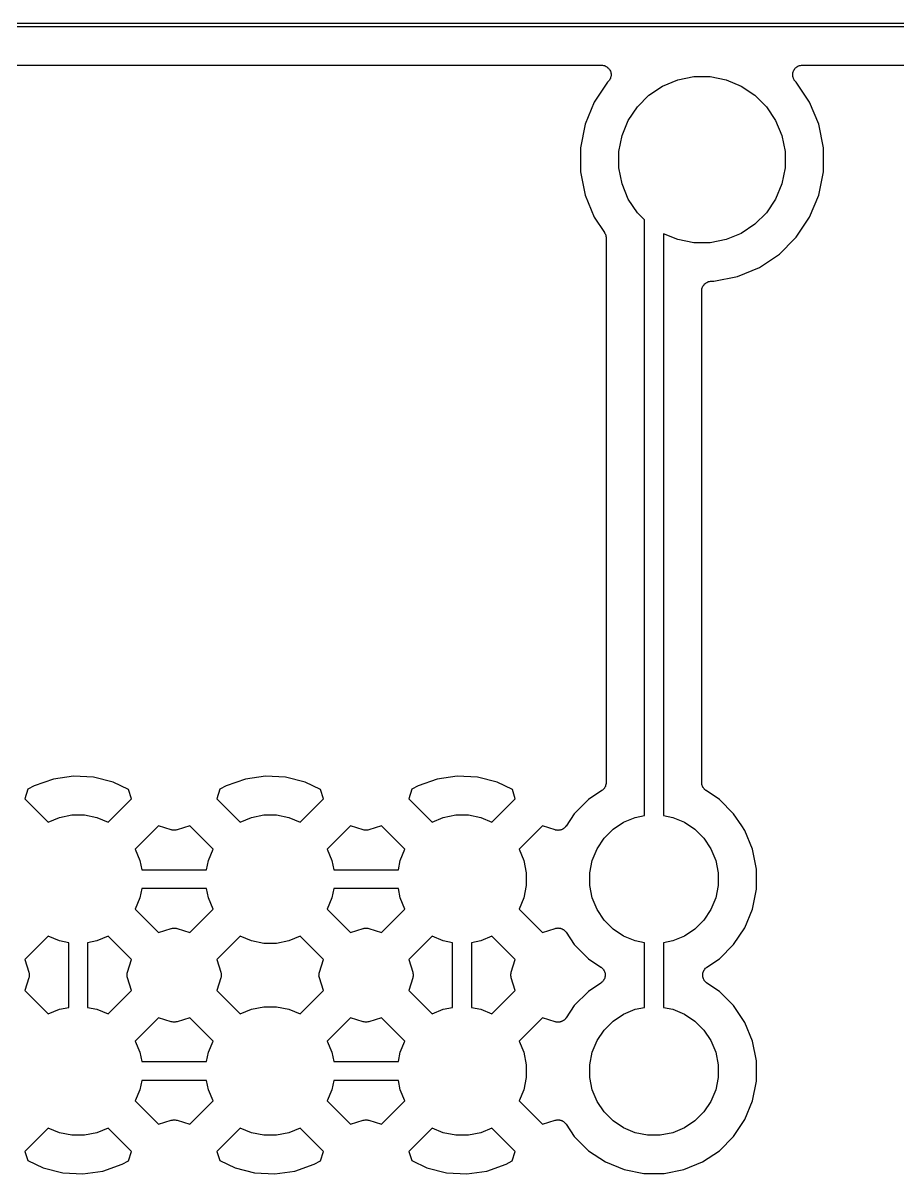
# Model space of a CAD drawing. Extents: x 20 to 116, y -135 to -20.
# Drawn here: x 85.32 to 96.9, y -35.21 to -19.98 of the extents above; entities that cross this region are included whole.
import ezdxf

# ---------------------------------------------------------------- set-up
doc = ezdxf.new("R2010")
doc.units = 0
doc.layers.add('BLACK', color=7, linetype='CONTINUOUS')

msp = doc.modelspace()

# ---------------------------------------------------------------- linework, layer by layer
at = {"layer": 'BLACK', "linetype": 'CONTINUOUS'}
for p, q in [((20.0012, -19.975), (115.999, -19.975)), ((115.975, -20.025), (20.025, -20.025)), ((83.3456, -20.533), (92.9813, -20.533)), ((92.9813, -20.533), (92.9826, -20.533)), ((92.9826, -20.533), (92.9827, -20.533)), ((92.9827, -20.533), (92.9827, -20.533)), ((92.9827, -20.533), (92.9831, -20.533)), ((92.9831, -20.533), (92.9952, -20.5344)), ((92.9952, -20.5344), (93.0073, -20.5357)), ((93.0073, -20.5357), (93.0075, -20.5358)), ((93.0075, -20.5358), (93.0077, -20.5358)), ((93.0077, -20.5358), (93.0193, -20.5394)), ((93.0193, -20.5394), (93.031, -20.5431)), ((93.031, -20.5431), (93.0312, -20.5432)), ((93.0312, -20.5432), (93.0314, -20.5433)), ((93.0314, -20.5433), (93.042, -20.5491)), ((93.042, -20.5491), (93.0527, -20.555)), ((93.0527, -20.555), (93.0529, -20.5551)), ((93.0529, -20.5551), (93.0531, -20.5552)), ((93.0531, -20.5552), (93.0623, -20.563)), ((93.0623, -20.563), (93.0718, -20.5708)), ((93.0718, -20.5708), (93.0719, -20.571)), ((93.0719, -20.571), (93.0721, -20.5711)), ((93.0721, -20.5711), (93.0797, -20.5806)), ((95.5414, -20.5792), (95.5492, -20.5699)), ((95.5492, -20.5699), (95.5493, -20.5697)), ((95.5493, -20.5697), (95.5495, -20.5696)), ((95.5495, -20.5696), (95.5591, -20.5618)), ((95.5591, -20.5618), (95.5684, -20.5542)), ((95.5684, -20.5542), (95.5686, -20.5541)), ((95.5686, -20.5541), (95.5687, -20.554)), ((95.5687, -20.554), (95.5796, -20.5483)), ((95.5796, -20.5483), (95.5903, -20.5426)), ((95.5903, -20.5426), (95.5905, -20.5425)), ((95.5905, -20.5425), (95.5907, -20.5424)), ((95.5907, -20.5424), (95.6023, -20.539)), ((95.6023, -20.539), (95.614, -20.5354)), ((95.614, -20.5354), (95.6142, -20.5354)), ((95.6142, -20.5354), (95.6144, -20.5353)), ((95.6144, -20.5353), (95.6265, -20.5342)), ((95.6265, -20.5342), (95.6387, -20.533)), ((95.6387, -20.533), (115.339, -20.533)), ((93.0797, -20.5806), (93.0874, -20.5901)), ((93.0926, -20.7199), (93.0869, -20.7306)), ((93.0874, -20.5901), (93.0875, -20.5903)), ((93.0875, -20.5903), (93.0876, -20.5905)), ((93.0876, -20.5905), (93.0932, -20.6011)), ((93.0984, -20.7092), (93.0926, -20.7199)), ((93.0932, -20.6011), (93.0989, -20.612)), ((93.0985, -20.709), (93.0984, -20.7092)), ((93.0986, -20.7088), (93.0985, -20.709)), ((93.1022, -20.6971), (93.0986, -20.7088)), ((93.0989, -20.612), (93.099, -20.6122)), ((93.099, -20.6122), (93.0991, -20.6124)), ((93.0991, -20.6124), (93.1025, -20.6239)), ((93.1057, -20.6855), (93.1022, -20.6971)), ((93.1025, -20.6239), (93.106, -20.6358)), ((93.1058, -20.6853), (93.1057, -20.6855)), ((93.1071, -20.673), (93.1058, -20.6851)), ((93.1058, -20.6851), (93.1058, -20.6853)), ((93.106, -20.6358), (93.106, -20.636)), ((93.106, -20.636), (93.1061, -20.6362)), ((93.1061, -20.6362), (93.1072, -20.6482)), ((93.1083, -20.6609), (93.1071, -20.673)), ((93.1072, -20.6482), (93.1083, -20.6604)), ((93.1083, -20.6604), (93.1083, -20.6607)), ((93.1083, -20.6607), (93.1083, -20.6609)), ((93.9891, -20.7273), (94.2017, -20.685)), ((94.2017, -20.685), (94.4183, -20.685)), ((94.4183, -20.685), (94.6309, -20.7273)), ((95.5117, -20.6587), (95.513, -20.6466)), ((95.5117, -20.6589), (95.5117, -20.6587)), ((95.5117, -20.6591), (95.5117, -20.6589)), ((95.5128, -20.6712), (95.5117, -20.6591)), ((95.5138, -20.6834), (95.5128, -20.6712)), ((95.513, -20.6466), (95.5143, -20.6345)), ((95.5139, -20.6836), (95.5138, -20.6834)), ((95.5139, -20.6838), (95.5139, -20.6836)), ((95.5173, -20.6953), (95.5139, -20.6838)), ((95.5143, -20.634), (95.518, -20.6224)), ((95.5143, -20.6342), (95.5143, -20.634)), ((95.5143, -20.6345), (95.5143, -20.6342)), ((95.5207, -20.7072), (95.5173, -20.6953)), ((95.518, -20.6224), (95.5216, -20.6108)), ((95.5208, -20.7074), (95.5207, -20.7072)), ((95.5209, -20.7076), (95.5208, -20.7074)), ((95.5265, -20.7182), (95.5209, -20.7076)), ((95.5216, -20.6108), (95.5217, -20.6106)), ((95.5217, -20.6106), (95.5218, -20.6104)), ((95.5218, -20.6104), (95.5276, -20.5996)), ((95.5322, -20.7292), (95.5265, -20.7182)), ((95.5276, -20.5996), (95.5334, -20.589)), ((95.5334, -20.589), (95.5335, -20.5888)), ((95.5335, -20.5888), (95.5336, -20.5886)), ((95.5336, -20.5886), (95.5414, -20.5792)), ((93.061, -20.76), (92.885, -21.0233)), ((93.0711, -20.7498), (93.061, -20.76)), ((93.0788, -20.7404), (93.0711, -20.7498)), ((93.0866, -20.731), (93.0788, -20.7404)), ((93.0867, -20.7308), (93.0866, -20.731)), ((93.0869, -20.7306), (93.0867, -20.7308)), ((93.6088, -20.9306), (93.789, -20.8102)), ((93.789, -20.8102), (93.9891, -20.7273)), ((94.6309, -20.7273), (94.831, -20.8102)), ((94.831, -20.8102), (95.0112, -20.9306)), ((95.5323, -20.7293), (95.5322, -20.7292)), ((95.5324, -20.7295), (95.5323, -20.7293)), ((95.54, -20.739), (95.5324, -20.7295)), ((95.5476, -20.7485), (95.54, -20.739)), ((95.5479, -20.7488), (95.5476, -20.7485)), ((95.5479, -20.7489), (95.5479, -20.7488)), ((95.5489, -20.7498), (95.5479, -20.7489)), ((95.5479, -20.7489), (95.5479, -20.7489)), ((95.559, -20.76), (95.5489, -20.7498)), ((95.735, -21.0233), (95.559, -20.76)), ((92.885, -21.0233), (92.7638, -21.316)), ((93.4556, -21.0838), (93.6088, -20.9306)), ((95.0112, -20.9306), (95.1644, -21.0838)), ((95.8562, -21.316), (95.735, -21.0233)), ((93.3352, -21.264), (93.4556, -21.0838)), ((95.1644, -21.0838), (95.2848, -21.264)), ((92.7638, -21.316), (92.702, -21.6266)), ((93.2523, -21.4641), (93.3352, -21.264)), ((95.2848, -21.264), (95.3677, -21.4641)), ((95.918, -21.6266), (95.8562, -21.316)), ((93.21, -21.6767), (93.2523, -21.4641)), ((95.3677, -21.4641), (95.41, -21.6767)), ((92.702, -21.6266), (92.702, -21.9434)), ((95.918, -21.9434), (95.918, -21.6266)), ((93.21, -21.8933), (93.21, -21.6767)), ((95.41, -21.6767), (95.41, -21.8933)), ((93.2523, -22.1059), (93.21, -21.8933)), ((95.41, -21.8933), (95.3677, -22.1059)), ((92.702, -21.9434), (92.7638, -22.254)), ((95.8562, -22.254), (95.918, -21.9434)), ((93.3352, -22.306), (93.2523, -22.1059)), ((95.3677, -22.1059), (95.2848, -22.306)), ((92.7638, -22.254), (92.885, -22.5467)), ((93.4556, -22.4862), (93.3352, -22.306)), ((95.2848, -22.306), (95.1644, -22.4862)), ((95.735, -22.5467), (95.8562, -22.254)), ((92.885, -22.5467), (93.0206, -22.7496)), ((93.55, -22.5806), (93.4556, -22.4862)), ((95.1644, -22.4862), (95.0112, -22.6394)), ((95.559, -22.81), (95.735, -22.5467)), ((93.55, -30.4682), (93.55, -22.5806)), ((95.0112, -22.6394), (94.831, -22.7598)), ((93.0206, -22.7496), (93.0208, -22.7499)), ((93.0208, -22.7499), (93.0208, -22.7499)), ((93.0208, -22.7499), (93.0208, -22.7499)), ((93.0208, -22.7499), (93.0216, -22.7511)), ((93.0216, -22.7511), (93.0269, -22.7615)), ((93.0269, -22.7615), (93.0324, -22.7718)), ((93.0324, -22.7718), (93.0326, -22.7724)), ((93.0326, -22.7724), (93.033, -22.7731)), ((93.033, -22.7731), (93.0362, -22.7843)), ((93.0362, -22.7843), (93.0396, -22.7955)), ((93.0396, -22.7955), (93.0397, -22.7962)), ((93.0397, -22.7962), (93.0399, -22.7969)), ((93.0399, -22.7969), (93.0409, -22.8085)), ((93.0409, -22.8085), (93.042, -22.8202)), ((93.042, -22.8202), (93.042, -30.0318)), ((93.9891, -22.8427), (93.8, -22.7644)), ((93.8, -22.7644), (93.8, -30.4682)), ((94.2017, -22.885), (93.9891, -22.8427)), ((94.6309, -22.8427), (94.4183, -22.885)), ((94.831, -22.7598), (94.6309, -22.8427)), ((95.335, -23.034), (95.5403, -22.8288)), ((95.5403, -22.8288), (95.559, -22.81)), ((95.5403, -22.8288), (95.5403, -22.8288)), ((94.4183, -22.885), (94.2017, -22.885)), ((95.0717, -23.21), (95.335, -23.034)), ((94.779, -23.3312), (95.0717, -23.21)), ((94.3183, -23.47), (94.324, -23.4595)), ((94.324, -23.4595), (94.3297, -23.449)), ((94.3297, -23.449), (94.33, -23.4486)), ((94.33, -23.4486), (94.3302, -23.4482)), ((94.3302, -23.4482), (94.3379, -23.4391)), ((94.3379, -23.4391), (94.3455, -23.4299)), ((94.3455, -23.4299), (94.3459, -23.4296)), ((94.3459, -23.4296), (94.3461, -23.4293)), ((94.3461, -23.4293), (94.3555, -23.4218)), ((94.3555, -23.4218), (94.3647, -23.4142)), ((94.3647, -23.4142), (94.3651, -23.414)), ((94.3651, -23.414), (94.3655, -23.4137)), ((94.3655, -23.4137), (94.3761, -23.4082)), ((94.3761, -23.4082), (94.3866, -23.4026)), ((94.3866, -23.4026), (94.387, -23.4025)), ((94.387, -23.4025), (94.3874, -23.4022)), ((94.3874, -23.4022), (94.3989, -23.3989)), ((94.3989, -23.3989), (94.4103, -23.3954)), ((94.4103, -23.3954), (94.4108, -23.3954)), ((94.4108, -23.3954), (94.4112, -23.3952)), ((94.4112, -23.3952), (94.4231, -23.3942)), ((94.4231, -23.3942), (94.435, -23.393)), ((94.435, -23.393), (94.4684, -23.393)), ((94.4684, -23.393), (94.779, -23.3312)), ((94.308, -23.5182), (94.3093, -23.5063)), ((94.308, -23.5191), (94.308, -23.5182)), ((94.308, -23.52), (94.308, -23.5191)), ((94.308, -23.5191), (94.308, -23.5191)), ((94.308, -23.5191), (94.308, -23.5191)), ((94.308, -30.0318), (94.308, -23.52)), ((94.3093, -23.5063), (94.3106, -23.4945)), ((94.3106, -23.4945), (94.3107, -23.494)), ((94.3107, -23.494), (94.3108, -23.4936)), ((94.3108, -23.4936), (94.3144, -23.4821)), ((94.3144, -23.4821), (94.3179, -23.4708)), ((94.3179, -23.4708), (94.3181, -23.4704)), ((94.3181, -23.4704), (94.3183, -23.47)), ((85.7276, -29.9853), (85.4727, -30.0756)), ((85.9923, -29.9469), (85.7276, -29.9853)), ((86.2595, -29.9608), (85.9923, -29.9469)), ((86.5187, -30.0266), (86.2595, -29.9608)), ((88.2676, -29.9853), (88.0127, -30.0756)), ((88.5323, -29.9469), (88.2676, -29.9853)), ((88.7995, -29.9608), (88.5323, -29.9469)), ((89.0587, -30.0266), (88.7995, -29.9608)), ((90.8076, -29.9853), (90.5527, -30.0756)), ((91.0723, -29.9469), (90.8076, -29.9853)), ((91.3395, -29.9608), (91.0723, -29.9469)), ((91.5987, -30.0266), (91.3395, -29.9608)), ((85.3896, -30.12), (85.3503, -30.2461)), ((85.4727, -30.0756), (85.3896, -30.12)), ((86.7214, -30.1233), (86.5187, -30.0266)), ((86.7597, -30.2461), (86.7214, -30.1233)), ((87.9296, -30.12), (87.8903, -30.2461)), ((88.0127, -30.0756), (87.9296, -30.12)), ((89.2614, -30.1233), (89.0587, -30.0266)), ((89.2997, -30.2461), (89.2614, -30.1233)), ((90.4696, -30.12), (90.4303, -30.2461)), ((90.5527, -30.0756), (90.4696, -30.12)), ((91.8014, -30.1233), (91.5987, -30.0266)), ((91.8397, -30.2461), (91.8014, -30.1233)), ((92.9856, -30.1374), (92.8093, -30.2552)), ((92.9947, -30.13), (92.9856, -30.1374)), ((93.0039, -30.1226), (92.9947, -30.13)), ((93.0042, -30.1221), (93.0039, -30.1226)), ((93.0047, -30.1217), (93.0042, -30.1221)), ((93.0122, -30.1126), (93.0047, -30.1217)), ((93.0198, -30.1036), (93.0122, -30.1126)), ((93.0201, -30.103), (93.0198, -30.1036)), ((93.0205, -30.1026), (93.0201, -30.103)), ((93.0261, -30.0921), (93.0205, -30.1026)), ((93.0317, -30.0819), (93.0261, -30.0921)), ((93.0319, -30.0813), (93.0317, -30.0819)), ((93.0322, -30.0807), (93.0319, -30.0813)), ((93.0357, -30.0694), (93.0322, -30.0807)), ((93.0392, -30.0582), (93.0357, -30.0694)), ((93.0393, -30.0576), (93.0392, -30.0582)), ((93.0395, -30.057), (93.0393, -30.0576)), ((93.0407, -30.0453), (93.0395, -30.057)), ((93.042, -30.0336), (93.0407, -30.0453)), ((93.042, -30.0318), (93.042, -30.0323)), ((93.042, -30.0323), (93.042, -30.0324)), ((93.042, -30.0324), (93.042, -30.0324)), ((93.042, -30.0324), (93.042, -30.0336)), ((94.3092, -30.0436), (94.308, -30.0318)), ((94.3102, -30.0553), (94.3092, -30.0436)), ((94.3104, -30.0559), (94.3102, -30.0553)), ((94.3104, -30.0565), (94.3104, -30.0559)), ((94.3138, -30.0678), (94.3104, -30.0565)), ((94.3171, -30.0791), (94.3138, -30.0678)), ((94.3174, -30.0796), (94.3171, -30.0791)), ((94.3176, -30.0802), (94.3174, -30.0796)), ((94.3231, -30.0906), (94.3176, -30.0802)), ((94.3285, -30.1011), (94.3231, -30.0906)), ((94.3289, -30.1016), (94.3285, -30.1011)), ((94.3292, -30.1021), (94.3289, -30.1016)), ((94.3367, -30.1112), (94.3292, -30.1021)), ((94.344, -30.1204), (94.3367, -30.1112)), ((94.3445, -30.1208), (94.344, -30.1204)), ((94.3449, -30.1213), (94.3445, -30.1208)), ((94.3539, -30.1288), (94.3449, -30.1213)), ((94.363, -30.1364), (94.3539, -30.1288)), ((94.364, -30.1371), (94.363, -30.1364)), ((94.3644, -30.1374), (94.364, -30.1371)), ((94.364, -30.1371), (94.364, -30.1371)), ((94.364, -30.1371), (94.364, -30.1371)), ((94.5407, -30.2552), (94.3644, -30.1374)), ((85.3503, -30.2461), (85.6584, -30.5542)), ((86.4516, -30.5542), (86.7597, -30.2461)), ((87.8903, -30.2461), (88.1984, -30.5542)), ((88.9916, -30.5542), (89.2997, -30.2461)), ((90.4303, -30.2461), (90.7384, -30.5542)), ((91.5316, -30.5542), (91.8397, -30.2461)), ((92.8093, -30.2552), (92.6202, -30.4443)), ((94.7298, -30.4443), (94.5407, -30.2552)), ((85.8071, -30.4927), (85.9713, -30.46)), ((85.9713, -30.46), (86.1387, -30.46)), ((86.1387, -30.46), (86.3029, -30.4927)), ((88.3471, -30.4927), (88.5113, -30.46)), ((88.5113, -30.46), (88.6787, -30.46)), ((88.6787, -30.46), (88.8429, -30.4927)), ((90.8871, -30.4927), (91.0513, -30.46)), ((91.0513, -30.46), (91.2187, -30.46)), ((91.2187, -30.46), (91.3829, -30.4927)), ((92.6202, -30.4443), (92.5113, -30.6073)), ((93.4271, -30.4927), (93.55, -30.4682)), ((93.8, -30.4682), (93.9229, -30.4927)), ((94.8366, -30.6042), (94.7298, -30.4443)), ((85.6584, -30.5542), (85.8071, -30.4927)), ((86.3029, -30.4927), (86.4516, -30.5542)), ((87.1189, -30.6053), (86.8108, -30.9134)), ((87.2872, -30.6578), (87.1189, -30.6053)), ((87.5311, -30.6053), (87.3628, -30.6578)), ((87.8392, -30.9134), (87.5311, -30.6053)), ((88.1984, -30.5542), (88.3471, -30.4927)), ((88.8429, -30.4927), (88.9916, -30.5542)), ((89.6589, -30.6053), (89.3508, -30.9134)), ((89.8272, -30.6578), (89.6589, -30.6053)), ((90.0711, -30.6053), (89.9028, -30.6578)), ((90.3792, -30.9134), (90.0711, -30.6053)), ((90.7384, -30.5542), (90.8871, -30.4927)), ((91.3829, -30.4927), (91.5316, -30.5542)), ((92.1989, -30.6053), (91.8908, -30.9134)), ((92.3679, -30.658), (92.1989, -30.6053)), ((92.4943, -30.6277), (92.4895, -30.6316)), ((92.4983, -30.6229), (92.4943, -30.6277)), ((92.5028, -30.6186), (92.4983, -30.6229)), ((92.5063, -30.6135), (92.5028, -30.6186)), ((92.5103, -30.6088), (92.5063, -30.6135)), ((92.5113, -30.6073), (92.5103, -30.6088)), ((93.1332, -30.6498), (93.2724, -30.5567)), ((93.2724, -30.5567), (93.4271, -30.4927)), ((93.9229, -30.4927), (94.0776, -30.5567)), ((94.0776, -30.5567), (94.2168, -30.6498)), ((94.8367, -30.6042), (94.8366, -30.6042)), ((94.8784, -30.6667), (94.8367, -30.6042)), ((87.2875, -30.6578), (87.2872, -30.6578)), ((87.2877, -30.6579), (87.2875, -30.6578)), ((87.2995, -30.6603), (87.2877, -30.6579)), ((87.3115, -30.6628), (87.2995, -30.6603)), ((87.3117, -30.6628), (87.3115, -30.6628)), ((87.312, -30.6628), (87.3117, -30.6628)), ((87.3243, -30.6629), (87.312, -30.6628)), ((87.3363, -30.663), (87.3243, -30.6629)), ((87.3365, -30.663), (87.3363, -30.663)), ((87.3368, -30.663), (87.3365, -30.663)), ((87.3488, -30.6606), (87.3368, -30.663)), ((87.3606, -30.6584), (87.3488, -30.6606)), ((87.3608, -30.6583), (87.3606, -30.6584)), ((87.3611, -30.6583), (87.3608, -30.6583)), ((87.3628, -30.6578), (87.3611, -30.6583)), ((89.8275, -30.6578), (89.8272, -30.6578)), ((89.8277, -30.6579), (89.8275, -30.6578)), ((89.8395, -30.6603), (89.8277, -30.6579)), ((89.8515, -30.6628), (89.8395, -30.6603)), ((89.8517, -30.6628), (89.8515, -30.6628)), ((89.852, -30.6628), (89.8517, -30.6628)), ((89.8643, -30.6629), (89.852, -30.6628)), ((89.8763, -30.663), (89.8643, -30.6629)), ((89.8765, -30.663), (89.8763, -30.663)), ((89.8768, -30.663), (89.8765, -30.663)), ((89.8888, -30.6606), (89.8768, -30.663)), ((89.9006, -30.6584), (89.8888, -30.6606)), ((89.9008, -30.6583), (89.9006, -30.6584)), ((89.9011, -30.6583), (89.9008, -30.6583)), ((89.9028, -30.6578), (89.9011, -30.6583)), ((92.3739, -30.6592), (92.3679, -30.658)), ((92.3798, -30.6611), (92.3739, -30.6592)), ((92.386, -30.6617), (92.3798, -30.6611)), ((92.3922, -30.663), (92.386, -30.6617)), ((92.3983, -30.6631), (92.3922, -30.663)), ((92.4045, -30.6637), (92.3983, -30.6631)), ((92.4107, -30.6632), (92.4045, -30.6637)), ((92.417, -30.6632), (92.4107, -30.6632)), ((92.423, -30.6621), (92.417, -30.6632)), ((92.4292, -30.6615), (92.423, -30.6621)), ((92.4352, -30.6598), (92.4292, -30.6615)), ((92.4413, -30.6586), (92.4352, -30.6598)), ((92.447, -30.6563), (92.4413, -30.6586)), ((92.453, -30.6546), (92.447, -30.6563)), ((92.4585, -30.6517), (92.453, -30.6546)), ((92.4643, -30.6494), (92.4585, -30.6517)), ((92.4695, -30.646), (92.4643, -30.6494)), ((92.475, -30.6432), (92.4695, -30.646)), ((92.4798, -30.6393), (92.475, -30.6432)), ((92.4851, -30.6359), (92.4798, -30.6393)), ((92.4895, -30.6316), (92.4851, -30.6359)), ((92.9217, -30.9074), (93.0148, -30.7682)), ((93.0148, -30.7682), (93.1332, -30.6498)), ((94.2168, -30.6498), (94.3352, -30.7682)), ((94.3352, -30.7682), (94.4283, -30.9074)), ((94.9808, -30.9139), (94.8784, -30.6667)), ((86.8108, -30.9134), (86.8723, -31.0621)), ((87.7777, -31.0621), (87.8392, -30.9134)), ((89.3508, -30.9134), (89.4123, -31.0621)), ((90.3177, -31.0621), (90.3792, -30.9134)), ((91.8908, -30.9134), (91.9523, -31.0621)), ((92.8577, -31.0621), (92.9217, -30.9074)), ((94.4283, -30.9074), (94.4923, -31.0621)), ((95.033, -31.1762), (94.9808, -30.9139)), ((86.8723, -31.0621), (86.8968, -31.185)), ((87.7532, -31.185), (87.7777, -31.0621)), ((89.4123, -31.0621), (89.4368, -31.185)), ((90.2932, -31.185), (90.3177, -31.0621)), ((91.9523, -31.0621), (91.985, -31.2263)), ((92.825, -31.2263), (92.8577, -31.0621)), ((94.4923, -31.0621), (94.525, -31.2263)), ((86.8968, -31.185), (87.7532, -31.185)), ((89.4368, -31.185), (90.2932, -31.185)), ((91.985, -31.2263), (91.985, -31.3937)), ((92.825, -31.3937), (92.825, -31.2263)), ((94.525, -31.2263), (94.525, -31.3937)), ((95.033, -31.4437), (95.033, -31.1762)), ((86.8968, -31.435), (86.8723, -31.5579)), ((87.7532, -31.435), (86.8968, -31.435)), ((87.7777, -31.5579), (87.7532, -31.435)), ((89.4368, -31.435), (89.4123, -31.5579)), ((90.2932, -31.435), (89.4368, -31.435)), ((90.3177, -31.5579), (90.2932, -31.435)), ((91.985, -31.3937), (91.9523, -31.5579)), ((92.8577, -31.5579), (92.825, -31.3937)), ((94.525, -31.3937), (94.4923, -31.5579)), ((94.9808, -31.7061), (95.033, -31.4437)), ((86.8723, -31.5579), (86.8108, -31.7066)), ((87.8392, -31.7066), (87.7777, -31.5579)), ((89.4123, -31.5579), (89.3508, -31.7066)), ((90.3792, -31.7066), (90.3177, -31.5579)), ((91.9523, -31.5579), (91.8908, -31.7066)), ((92.9217, -31.7126), (92.8577, -31.5579)), ((94.4923, -31.5579), (94.4283, -31.7126)), ((86.8108, -31.7066), (87.1189, -32.0147)), ((87.5311, -32.0147), (87.8392, -31.7066)), ((89.3508, -31.7066), (89.6589, -32.0147)), ((90.0711, -32.0147), (90.3792, -31.7066)), ((91.8908, -31.7066), (92.1989, -32.0147)), ((93.0148, -31.8518), (92.9217, -31.7126)), ((94.4283, -31.7126), (94.3352, -31.8518)), ((94.8784, -31.9533), (94.9808, -31.7061)), ((87.1189, -32.0147), (87.2872, -31.9622)), ((87.2872, -31.9622), (87.2889, -31.9617)), ((87.2889, -31.9617), (87.2891, -31.9617)), ((87.2891, -31.9617), (87.2894, -31.9616)), ((87.2894, -31.9616), (87.3012, -31.9594)), ((87.3012, -31.9594), (87.3132, -31.957)), ((87.3132, -31.957), (87.3135, -31.957)), ((87.3135, -31.957), (87.3137, -31.957)), ((87.3137, -31.957), (87.3257, -31.9571)), ((87.3257, -31.9571), (87.338, -31.9572)), ((87.338, -31.9572), (87.3383, -31.9572)), ((87.3383, -31.9572), (87.3385, -31.9572)), ((87.3385, -31.9572), (87.3505, -31.9597)), ((87.3505, -31.9597), (87.3623, -31.9621)), ((87.3623, -31.9621), (87.3625, -31.9622)), ((87.3625, -31.9622), (87.3628, -31.9622)), ((87.3628, -31.9622), (87.5311, -32.0147)), ((89.6589, -32.0147), (89.8272, -31.9622)), ((89.8272, -31.9622), (89.8289, -31.9617)), ((89.8289, -31.9617), (89.8291, -31.9617)), ((89.8291, -31.9617), (89.8294, -31.9616)), ((89.8294, -31.9616), (89.8412, -31.9594)), ((89.8412, -31.9594), (89.8532, -31.957)), ((89.8532, -31.957), (89.8535, -31.957)), ((89.8535, -31.957), (89.8537, -31.957)), ((89.8537, -31.957), (89.8657, -31.9571)), ((89.8657, -31.9571), (89.878, -31.9572)), ((89.878, -31.9572), (89.8783, -31.9572)), ((89.8783, -31.9572), (89.8785, -31.9572)), ((89.8785, -31.9572), (89.8905, -31.9597)), ((89.8905, -31.9597), (89.9023, -31.9621)), ((89.9023, -31.9621), (89.9025, -31.9622)), ((89.9025, -31.9622), (89.9028, -31.9622)), ((89.9028, -31.9622), (90.0711, -32.0147)), ((92.1989, -32.0147), (92.3679, -31.962)), ((92.3679, -31.962), (92.3696, -31.9615)), ((92.3696, -31.9615), (92.3757, -31.9603)), ((92.3757, -31.9603), (92.3816, -31.9586)), ((92.3816, -31.9586), (92.3878, -31.958)), ((92.3878, -31.958), (92.3939, -31.9568)), ((92.3939, -31.9568), (92.4001, -31.9568)), ((92.4001, -31.9568), (92.4062, -31.9563)), ((92.4062, -31.9563), (92.4125, -31.9569)), ((92.4125, -31.9569), (92.4187, -31.9569)), ((92.4187, -31.9569), (92.4248, -31.9582)), ((92.4248, -31.9582), (92.4309, -31.9588)), ((92.4309, -31.9588), (92.4369, -31.9606)), ((92.4369, -31.9606), (92.443, -31.9619)), ((92.443, -31.9619), (92.4487, -31.9643)), ((92.4487, -31.9643), (92.4546, -31.9661)), ((92.4546, -31.9661), (92.4601, -31.969)), ((92.4601, -31.969), (92.4659, -31.9714)), ((92.4659, -31.9714), (92.471, -31.9749)), ((92.471, -31.9749), (92.4764, -31.9778)), ((92.4764, -31.9778), (92.4813, -31.9818)), ((92.4813, -31.9818), (92.4864, -31.9853)), ((92.4864, -31.9853), (92.4908, -31.9896)), ((92.4908, -31.9896), (92.4956, -31.9935)), ((92.4956, -31.9935), (92.4995, -31.9984)), ((92.4995, -31.9984), (92.5039, -32.0028)), ((93.1332, -31.9702), (93.0148, -31.8518)), ((93.2724, -32.0633), (93.1332, -31.9702)), ((94.2168, -31.9702), (94.0776, -32.0633)), ((94.3352, -31.8518), (94.2168, -31.9702)), ((94.7298, -32.1757), (94.8784, -31.9533)), ((85.6584, -32.0658), (85.3503, -32.3739)), ((85.8071, -32.1273), (85.6584, -32.0658)), ((85.93, -32.1518), (85.8071, -32.1273)), ((85.93, -33.0082), (85.93, -32.1518)), ((86.3029, -32.1273), (86.18, -32.1518)), ((86.18, -32.1518), (86.18, -33.0082)), ((86.4516, -32.0658), (86.3029, -32.1273)), ((86.7597, -32.3739), (86.4516, -32.0658)), ((88.1984, -32.0658), (87.8903, -32.3739)), ((88.3471, -32.1273), (88.1984, -32.0658)), ((88.5113, -32.16), (88.3471, -32.1273)), ((88.8429, -32.1273), (88.6787, -32.16)), ((88.9916, -32.0658), (88.8429, -32.1273)), ((89.2997, -32.3739), (88.9916, -32.0658)), ((90.7384, -32.0658), (90.4303, -32.3739)), ((90.8871, -32.1273), (90.7384, -32.0658)), ((91.01, -32.1518), (90.8871, -32.1273)), ((91.01, -33.0082), (91.01, -32.1518)), ((91.3829, -32.1273), (91.26, -32.1518)), ((91.26, -32.1518), (91.26, -33.0082)), ((91.5316, -32.0658), (91.3829, -32.1273)), ((91.8397, -32.3739), (91.5316, -32.0658)), ((92.5039, -32.0028), (92.5074, -32.0079)), ((92.5074, -32.0079), (92.5113, -32.0127)), ((92.5113, -32.0127), (92.6202, -32.1757)), ((93.4271, -32.1273), (93.2724, -32.0633)), ((93.55, -32.1518), (93.4271, -32.1273)), ((93.55, -33.0082), (93.55, -32.1518)), ((93.9229, -32.1273), (93.8, -32.1518)), ((93.8, -32.1518), (93.8, -33.0082)), ((94.0776, -32.0633), (93.9229, -32.1273)), ((88.6787, -32.16), (88.5113, -32.16)), ((92.6202, -32.1757), (92.8093, -32.3648)), ((94.5407, -32.3648), (94.7298, -32.1757)), ((85.3503, -32.3739), (85.4028, -32.5422)), ((86.7072, -32.5422), (86.7597, -32.3739)), ((87.8903, -32.3739), (87.9428, -32.5422)), ((89.2472, -32.5422), (89.2997, -32.3739)), ((90.4303, -32.3739), (90.4828, -32.5422)), ((91.7872, -32.5422), (91.8397, -32.3739)), ((92.8093, -32.3648), (92.9733, -32.4744)), ((94.3767, -32.4744), (94.5407, -32.3648)), ((85.4028, -32.5422), (85.4033, -32.5439)), ((85.4053, -32.6055), (85.4029, -32.6173)), ((85.4033, -32.5439), (85.4033, -32.5442)), ((85.4033, -32.5442), (85.4034, -32.5444)), ((85.4034, -32.5444), (85.4056, -32.5562)), ((85.4078, -32.5935), (85.4053, -32.6055)), ((85.4056, -32.5562), (85.408, -32.5682)), ((85.4079, -32.5807), (85.4078, -32.593)), ((85.4078, -32.593), (85.4078, -32.5933)), ((85.4078, -32.5933), (85.4078, -32.5935)), ((85.408, -32.5687), (85.4079, -32.5807)), ((85.408, -32.5682), (85.408, -32.5685)), ((85.408, -32.5685), (85.408, -32.5687)), ((86.702, -32.5913), (86.7021, -32.5793)), ((86.702, -32.5915), (86.702, -32.5913)), ((86.702, -32.5918), (86.702, -32.5915)), ((86.7044, -32.6038), (86.702, -32.5918)), ((86.7021, -32.5793), (86.7022, -32.567)), ((86.7022, -32.5665), (86.7047, -32.5545)), ((86.7022, -32.5667), (86.7022, -32.5665)), ((86.7022, -32.567), (86.7022, -32.5667)), ((86.7066, -32.6156), (86.7044, -32.6038)), ((86.7047, -32.5545), (86.7071, -32.5427)), ((86.7071, -32.5427), (86.7072, -32.5425)), ((86.7072, -32.5425), (86.7072, -32.5422)), ((87.9428, -32.5422), (87.9433, -32.5439)), ((87.9453, -32.6055), (87.9429, -32.6173)), ((87.9433, -32.5439), (87.9433, -32.5442)), ((87.9433, -32.5442), (87.9434, -32.5444)), ((87.9434, -32.5444), (87.9456, -32.5562)), ((87.9478, -32.5935), (87.9453, -32.6055)), ((87.9456, -32.5562), (87.948, -32.5682)), ((87.9479, -32.5807), (87.9478, -32.593)), ((87.9478, -32.593), (87.9478, -32.5933)), ((87.9478, -32.5933), (87.9478, -32.5935)), ((87.948, -32.5687), (87.9479, -32.5807)), ((87.948, -32.5682), (87.948, -32.5685)), ((87.948, -32.5685), (87.948, -32.5687)), ((89.242, -32.5913), (89.2421, -32.5793)), ((89.242, -32.5915), (89.242, -32.5913)), ((89.242, -32.5918), (89.242, -32.5915)), ((89.2444, -32.6038), (89.242, -32.5918)), ((89.2421, -32.5793), (89.2422, -32.567)), ((89.2422, -32.5665), (89.2447, -32.5545)), ((89.2422, -32.5667), (89.2422, -32.5665)), ((89.2422, -32.567), (89.2422, -32.5667)), ((89.2466, -32.6156), (89.2444, -32.6038)), ((89.2447, -32.5545), (89.2471, -32.5427)), ((89.2471, -32.5427), (89.2472, -32.5425)), ((89.2472, -32.5425), (89.2472, -32.5422)), ((90.4828, -32.5422), (90.4833, -32.5439)), ((90.4853, -32.6055), (90.4829, -32.6173)), ((90.4833, -32.5439), (90.4833, -32.5442)), ((90.4833, -32.5442), (90.4834, -32.5444)), ((90.4834, -32.5444), (90.4856, -32.5562)), ((90.4878, -32.5935), (90.4853, -32.6055)), ((90.4856, -32.5562), (90.488, -32.5682)), ((90.4879, -32.5807), (90.4878, -32.593)), ((90.4878, -32.593), (90.4878, -32.5933)), ((90.4878, -32.5933), (90.4878, -32.5935)), ((90.488, -32.5687), (90.4879, -32.5807)), ((90.488, -32.5682), (90.488, -32.5685)), ((90.488, -32.5685), (90.488, -32.5687)), ((91.782, -32.5913), (91.7821, -32.5793)), ((91.782, -32.5915), (91.782, -32.5913)), ((91.782, -32.5918), (91.782, -32.5915)), ((91.7844, -32.6038), (91.782, -32.5918)), ((91.7821, -32.5793), (91.7822, -32.567)), ((91.7822, -32.5665), (91.7847, -32.5545)), ((91.7822, -32.5667), (91.7822, -32.5665)), ((91.7822, -32.567), (91.7822, -32.5667)), ((91.7866, -32.6156), (91.7844, -32.6038)), ((91.7847, -32.5545), (91.7871, -32.5427)), ((91.7871, -32.5427), (91.7872, -32.5425)), ((91.7872, -32.5425), (91.7872, -32.5422)), ((92.9733, -32.4744), (92.9742, -32.475)), ((92.9742, -32.475), (92.9742, -32.475)), ((92.9742, -32.475), (92.9742, -32.475)), ((92.9742, -32.475), (92.9748, -32.4754)), ((92.9748, -32.4754), (92.9842, -32.4833)), ((92.9842, -32.4833), (92.9933, -32.4909)), ((92.9933, -32.4909), (92.9935, -32.4912)), ((92.9935, -32.4912), (92.9937, -32.4914)), ((92.9937, -32.4914), (93.0013, -32.5008)), ((93.0013, -32.5008), (93.0088, -32.5102)), ((93.0088, -32.5102), (93.009, -32.5105)), ((93.009, -32.5105), (93.0092, -32.5107)), ((93.0092, -32.5107), (93.0147, -32.5214)), ((93.0147, -32.5214), (93.0204, -32.5321)), ((93.0204, -32.5321), (93.0205, -32.5324)), ((93.0205, -32.5324), (93.0206, -32.5327)), ((93.0206, -32.5327), (93.024, -32.5443)), ((93.0271, -32.6059), (93.0236, -32.6171)), ((93.024, -32.5443), (93.0274, -32.5559)), ((93.0272, -32.6052), (93.0271, -32.6055)), ((93.0271, -32.6055), (93.0271, -32.6059)), ((93.0285, -32.5932), (93.0272, -32.6052)), ((93.0274, -32.5559), (93.0275, -32.5562)), ((93.0275, -32.5562), (93.0276, -32.5565)), ((93.0276, -32.5565), (93.0286, -32.5685)), ((93.0298, -32.5812), (93.0285, -32.5932)), ((93.0286, -32.5685), (93.0298, -32.5806)), ((93.0298, -32.5806), (93.0297, -32.5809)), ((93.0297, -32.5809), (93.0298, -32.5812)), ((94.3202, -32.5788), (94.3215, -32.5669)), ((94.3203, -32.5791), (94.3202, -32.5788)), ((94.3202, -32.5794), (94.3203, -32.5791)), ((94.3214, -32.5915), (94.3202, -32.5794)), ((94.3224, -32.6035), (94.3214, -32.5915)), ((94.3215, -32.5669), (94.3228, -32.5548)), ((94.3225, -32.6038), (94.3224, -32.6035)), ((94.3226, -32.6041), (94.3225, -32.6038)), ((94.326, -32.6158), (94.3226, -32.6041)), ((94.3228, -32.5548), (94.3229, -32.5545)), ((94.3229, -32.5541), (94.3265, -32.5427)), ((94.3229, -32.5545), (94.3229, -32.5541)), ((94.3265, -32.5427), (94.33, -32.5311)), ((94.33, -32.5311), (94.3302, -32.5308)), ((94.3302, -32.5308), (94.3303, -32.5305)), ((94.3303, -32.5305), (94.3361, -32.5199)), ((94.3361, -32.5199), (94.3418, -32.5093)), ((94.3418, -32.5093), (94.342, -32.509)), ((94.342, -32.509), (94.3421, -32.5087)), ((94.3421, -32.5087), (94.3499, -32.4994)), ((94.3499, -32.4994), (94.3575, -32.4901)), ((94.3575, -32.4901), (94.3578, -32.4899)), ((94.3578, -32.4899), (94.358, -32.4896)), ((94.358, -32.4896), (94.3674, -32.482)), ((94.3674, -32.482), (94.3767, -32.4744)), ((85.4028, -32.6178), (85.3503, -32.7861)), ((85.4029, -32.6173), (85.4028, -32.6175)), ((85.4028, -32.6175), (85.4028, -32.6178)), ((86.7067, -32.6159), (86.7066, -32.6156)), ((86.7067, -32.6161), (86.7067, -32.6159)), ((86.7072, -32.6178), (86.7067, -32.6161)), ((86.7597, -32.7861), (86.7072, -32.6178)), ((87.9428, -32.6178), (87.8903, -32.7861)), ((87.9429, -32.6173), (87.9428, -32.6175)), ((87.9428, -32.6175), (87.9428, -32.6178)), ((89.2467, -32.6159), (89.2466, -32.6156)), ((89.2467, -32.6161), (89.2467, -32.6159)), ((89.2472, -32.6178), (89.2467, -32.6161)), ((89.2997, -32.7861), (89.2472, -32.6178)), ((90.4828, -32.6178), (90.4303, -32.7861)), ((90.4829, -32.6173), (90.4828, -32.6175)), ((90.4828, -32.6175), (90.4828, -32.6178)), ((91.7867, -32.6159), (91.7866, -32.6156)), ((91.7867, -32.6161), (91.7867, -32.6159)), ((91.7872, -32.6178), (91.7867, -32.6161)), ((91.8397, -32.7861), (91.7872, -32.6178)), ((92.9733, -32.6856), (92.8093, -32.7952)), ((92.9827, -32.6779), (92.9733, -32.6856)), ((92.992, -32.6703), (92.9827, -32.6779)), ((92.9922, -32.6701), (92.992, -32.6703)), ((92.9925, -32.6699), (92.9922, -32.6701)), ((93.0002, -32.6605), (92.9925, -32.6699)), ((93.0079, -32.6513), (93.0002, -32.6605)), ((93.008, -32.651), (93.0079, -32.6513)), ((93.0082, -32.6507), (93.008, -32.651)), ((93.014, -32.64), (93.0082, -32.6507)), ((93.0197, -32.6295), (93.014, -32.64)), ((93.0198, -32.6292), (93.0197, -32.6295)), ((93.02, -32.6289), (93.0198, -32.6292)), ((93.0236, -32.6171), (93.02, -32.6289)), ((94.3294, -32.6273), (94.326, -32.6158)), ((94.3295, -32.6276), (94.3294, -32.6273)), ((94.3296, -32.6279), (94.3295, -32.6276)), ((94.3352, -32.6386), (94.3296, -32.6279)), ((94.3408, -32.6493), (94.3352, -32.6386)), ((94.341, -32.6495), (94.3408, -32.6493)), ((94.3412, -32.6498), (94.341, -32.6495)), ((94.3487, -32.6591), (94.3412, -32.6498)), ((94.3563, -32.6686), (94.3487, -32.6591)), ((94.3565, -32.6688), (94.3563, -32.6686)), ((94.3567, -32.6691), (94.3565, -32.6688)), ((94.3659, -32.6767), (94.3567, -32.6691)), ((94.3752, -32.6846), (94.3659, -32.6767)), ((94.3757, -32.685), (94.3752, -32.6846)), ((94.3758, -32.685), (94.3757, -32.685)), ((94.3767, -32.6856), (94.3758, -32.685)), ((94.3758, -32.685), (94.3758, -32.685)), ((94.5407, -32.7952), (94.3767, -32.6856)), ((85.3503, -32.7861), (85.6584, -33.0942)), ((86.4516, -33.0942), (86.7597, -32.7861)), ((87.8903, -32.7861), (88.1984, -33.0942)), ((88.9916, -33.0942), (89.2997, -32.7861)), ((90.4303, -32.7861), (90.7384, -33.0942)), ((91.5316, -33.0942), (91.8397, -32.7861)), ((92.8093, -32.7952), (92.6202, -32.9843)), ((94.7298, -32.9843), (94.5407, -32.7952)), ((85.6584, -33.0942), (85.8071, -33.0327)), ((85.8071, -33.0327), (85.93, -33.0082)), ((86.18, -33.0082), (86.3029, -33.0327)), ((86.3029, -33.0327), (86.4516, -33.0942)), ((88.1984, -33.0942), (88.3471, -33.0327)), ((88.3471, -33.0327), (88.5113, -33)), ((88.5113, -33), (88.6787, -33)), ((88.6787, -33), (88.8429, -33.0327)), ((88.8429, -33.0327), (88.9916, -33.0942)), ((90.7384, -33.0942), (90.8871, -33.0327)), ((90.8871, -33.0327), (91.01, -33.0082)), ((91.26, -33.0082), (91.3829, -33.0327)), ((91.3829, -33.0327), (91.5316, -33.0942)), ((92.6202, -32.9843), (92.5113, -33.1473)), ((93.2724, -33.0967), (93.4271, -33.0327)), ((93.4271, -33.0327), (93.55, -33.0082)), ((93.8, -33.0082), (93.9229, -33.0327)), ((93.9229, -33.0327), (94.0776, -33.0967)), ((94.8784, -33.2067), (94.7298, -32.9843)), ((87.1189, -33.1453), (86.8108, -33.4534)), ((87.2872, -33.1978), (87.1189, -33.1453)), ((87.2875, -33.1978), (87.2872, -33.1978)), ((87.2877, -33.1979), (87.2875, -33.1978)), ((87.2995, -33.2003), (87.2877, -33.1979)), ((87.3115, -33.2028), (87.2995, -33.2003)), ((87.3117, -33.2028), (87.3115, -33.2028)), ((87.312, -33.2028), (87.3117, -33.2028)), ((87.3243, -33.2029), (87.312, -33.2028)), ((87.3363, -33.203), (87.3243, -33.2029)), ((87.3365, -33.203), (87.3363, -33.203)), ((87.3368, -33.203), (87.3365, -33.203)), ((87.3488, -33.2006), (87.3368, -33.203)), ((87.3606, -33.1984), (87.3488, -33.2006)), ((87.3608, -33.1983), (87.3606, -33.1984)), ((87.3611, -33.1983), (87.3608, -33.1983)), ((87.3628, -33.1978), (87.3611, -33.1983)), ((87.5311, -33.1453), (87.3628, -33.1978)), ((87.8392, -33.4534), (87.5311, -33.1453)), ((89.6589, -33.1453), (89.3508, -33.4534)), ((89.8272, -33.1978), (89.6589, -33.1453)), ((89.8275, -33.1978), (89.8272, -33.1978)), ((89.8277, -33.1979), (89.8275, -33.1978)), ((89.8395, -33.2003), (89.8277, -33.1979)), ((89.8515, -33.2028), (89.8395, -33.2003)), ((89.8517, -33.2028), (89.8515, -33.2028)), ((89.852, -33.2028), (89.8517, -33.2028)), ((89.8643, -33.2029), (89.852, -33.2028)), ((89.8763, -33.203), (89.8643, -33.2029)), ((89.8765, -33.203), (89.8763, -33.203)), ((89.8768, -33.203), (89.8765, -33.203)), ((89.8888, -33.2006), (89.8768, -33.203)), ((89.9006, -33.1984), (89.8888, -33.2006)), ((89.9008, -33.1983), (89.9006, -33.1984)), ((89.9011, -33.1983), (89.9008, -33.1983)), ((89.9028, -33.1978), (89.9011, -33.1983)), ((90.0711, -33.1453), (89.9028, -33.1978)), ((90.3792, -33.4534), (90.0711, -33.1453)), ((92.1989, -33.1453), (91.8908, -33.4534)), ((92.3679, -33.198), (92.1989, -33.1453)), ((92.3739, -33.1992), (92.3679, -33.198)), ((92.3798, -33.2011), (92.3739, -33.1992)), ((92.386, -33.2017), (92.3798, -33.2011)), ((92.3922, -33.203), (92.386, -33.2017)), ((92.3983, -33.2031), (92.3922, -33.203)), ((92.4045, -33.2037), (92.3983, -33.2031)), ((92.4107, -33.2032), (92.4045, -33.2037)), ((92.417, -33.2032), (92.4107, -33.2032)), ((92.423, -33.2021), (92.417, -33.2032)), ((92.4292, -33.2015), (92.423, -33.2021)), ((92.4352, -33.1998), (92.4292, -33.2015)), ((92.4413, -33.1986), (92.4352, -33.1998)), ((92.447, -33.1963), (92.4413, -33.1986)), ((92.453, -33.1946), (92.447, -33.1963)), ((92.4585, -33.1917), (92.453, -33.1946)), ((92.4643, -33.1894), (92.4585, -33.1917)), ((92.4695, -33.186), (92.4643, -33.1894)), ((92.475, -33.1832), (92.4695, -33.186)), ((92.4798, -33.1793), (92.475, -33.1832)), ((92.4851, -33.1759), (92.4798, -33.1793)), ((92.4895, -33.1716), (92.4851, -33.1759)), ((92.4943, -33.1677), (92.4895, -33.1716)), ((92.4983, -33.1629), (92.4943, -33.1677)), ((92.5028, -33.1586), (92.4983, -33.1629)), ((92.5063, -33.1535), (92.5028, -33.1586)), ((92.5103, -33.1488), (92.5063, -33.1535)), ((92.5113, -33.1473), (92.5103, -33.1488)), ((93.0148, -33.3082), (93.1332, -33.1898)), ((93.1332, -33.1898), (93.2724, -33.0967)), ((94.0776, -33.0967), (94.2168, -33.1898)), ((94.2168, -33.1898), (94.3352, -33.3082)), ((94.9808, -33.4539), (94.8784, -33.2067)), ((92.9217, -33.4474), (93.0148, -33.3082)), ((94.3352, -33.3082), (94.4283, -33.4474)), ((86.8108, -33.4534), (86.8723, -33.6021)), ((87.7777, -33.6021), (87.8392, -33.4534)), ((89.3508, -33.4534), (89.4123, -33.6021)), ((90.3177, -33.6021), (90.3792, -33.4534)), ((91.8908, -33.4534), (91.9523, -33.6021)), ((92.8577, -33.6021), (92.9217, -33.4474)), ((94.4283, -33.4474), (94.4923, -33.6021)), ((95.033, -33.7162), (94.9808, -33.4539)), ((86.8723, -33.6021), (86.8968, -33.725)), ((87.7532, -33.725), (87.7777, -33.6021)), ((89.4123, -33.6021), (89.4368, -33.725)), ((90.2932, -33.725), (90.3177, -33.6021)), ((91.9523, -33.6021), (91.985, -33.7663)), ((92.825, -33.7663), (92.8577, -33.6021)), ((94.4923, -33.6021), (94.525, -33.7663)), ((86.8968, -33.725), (87.7532, -33.725)), ((89.4368, -33.725), (90.2932, -33.725)), ((91.985, -33.7663), (91.985, -33.9337)), ((92.825, -33.9337), (92.825, -33.7663)), ((94.525, -33.7663), (94.525, -33.9337)), ((95.033, -33.9838), (95.033, -33.7162)), ((86.8968, -33.975), (86.8723, -34.0979)), ((87.7532, -33.975), (86.8968, -33.975)), ((87.7777, -34.0979), (87.7532, -33.975)), ((89.4368, -33.975), (89.4123, -34.0979)), ((90.2932, -33.975), (89.4368, -33.975)), ((90.3177, -34.0979), (90.2932, -33.975)), ((91.985, -33.9337), (91.9523, -34.0979)), ((92.8577, -34.0979), (92.825, -33.9337)), ((94.525, -33.9337), (94.4923, -34.0979)), ((86.8723, -34.0979), (86.8108, -34.2466)), ((87.8392, -34.2466), (87.7777, -34.0979)), ((89.4123, -34.0979), (89.3508, -34.2466)), ((90.3792, -34.2466), (90.3177, -34.0979)), ((91.9523, -34.0979), (91.8908, -34.2466)), ((92.9217, -34.2526), (92.8577, -34.0979)), ((94.4923, -34.0979), (94.4283, -34.2526)), ((94.9808, -34.2461), (95.033, -33.9838)), ((86.8108, -34.2466), (87.1189, -34.5547)), ((87.5311, -34.5547), (87.8392, -34.2466)), ((89.3508, -34.2466), (89.6589, -34.5547)), ((90.0711, -34.5547), (90.3792, -34.2466)), ((91.8908, -34.2466), (92.1989, -34.5547)), ((93.0148, -34.3918), (92.9217, -34.2526)), ((94.4283, -34.2526), (94.3352, -34.3918)), ((94.8784, -34.4933), (94.9808, -34.2461)), ((93.1332, -34.5102), (93.0148, -34.3918)), ((94.3352, -34.3918), (94.2168, -34.5102)), ((87.1189, -34.5547), (87.2872, -34.5022)), ((87.2872, -34.5022), (87.2889, -34.5017)), ((87.2889, -34.5017), (87.2891, -34.5017)), ((87.2891, -34.5017), (87.2894, -34.5016)), ((87.2894, -34.5016), (87.3012, -34.4994)), ((87.3012, -34.4994), (87.3132, -34.497)), ((87.3132, -34.497), (87.3135, -34.497)), ((87.3135, -34.497), (87.3137, -34.497)), ((87.3137, -34.497), (87.3257, -34.4971)), ((87.3257, -34.4971), (87.338, -34.4972)), ((87.338, -34.4972), (87.3383, -34.4972)), ((87.3383, -34.4972), (87.3385, -34.4972)), ((87.3385, -34.4972), (87.3505, -34.4997)), ((87.3505, -34.4997), (87.3623, -34.5021)), ((87.3623, -34.5021), (87.3625, -34.5022)), ((87.3625, -34.5022), (87.3628, -34.5022)), ((87.3628, -34.5022), (87.5311, -34.5547)), ((89.6589, -34.5547), (89.8272, -34.5022)), ((89.8272, -34.5022), (89.8289, -34.5017)), ((89.8289, -34.5017), (89.8291, -34.5017)), ((89.8291, -34.5017), (89.8294, -34.5016)), ((89.8294, -34.5016), (89.8412, -34.4994)), ((89.8412, -34.4994), (89.8532, -34.497)), ((89.8532, -34.497), (89.8535, -34.497)), ((89.8535, -34.497), (89.8537, -34.497)), ((89.8537, -34.497), (89.8657, -34.4971)), ((89.8657, -34.4971), (89.878, -34.4972)), ((89.878, -34.4972), (89.8783, -34.4972)), ((89.8783, -34.4972), (89.8785, -34.4972)), ((89.8785, -34.4972), (89.8905, -34.4997)), ((89.8905, -34.4997), (89.9023, -34.5021)), ((89.9023, -34.5021), (89.9025, -34.5022)), ((89.9025, -34.5022), (89.9028, -34.5022)), ((89.9028, -34.5022), (90.0711, -34.5547)), ((92.1989, -34.5547), (92.3679, -34.502)), ((92.3679, -34.502), (92.3696, -34.5015)), ((92.3696, -34.5015), (92.3757, -34.5003)), ((92.3757, -34.5003), (92.3816, -34.4986)), ((92.3816, -34.4986), (92.3878, -34.498)), ((92.3878, -34.498), (92.3939, -34.4968)), ((92.3939, -34.4968), (92.4001, -34.4968)), ((92.4001, -34.4968), (92.4062, -34.4963)), ((92.4062, -34.4963), (92.4125, -34.4969)), ((92.4125, -34.4969), (92.4187, -34.4969)), ((92.4187, -34.4969), (92.4248, -34.4982)), ((92.4248, -34.4982), (92.4309, -34.4988)), ((92.4309, -34.4988), (92.4369, -34.5006)), ((92.4369, -34.5006), (92.443, -34.5019)), ((92.443, -34.5019), (92.4487, -34.5043)), ((92.4487, -34.5043), (92.4546, -34.5061)), ((92.4546, -34.5061), (92.4601, -34.509)), ((92.4601, -34.509), (92.4659, -34.5114)), ((92.4659, -34.5114), (92.471, -34.5149)), ((92.471, -34.5149), (92.4764, -34.5178)), ((92.4764, -34.5178), (92.4813, -34.5218)), ((92.4813, -34.5218), (92.4864, -34.5253)), ((92.4864, -34.5253), (92.4908, -34.5296)), ((92.4908, -34.5296), (92.4956, -34.5335)), ((92.4956, -34.5335), (92.4995, -34.5384)), ((92.4995, -34.5384), (92.5039, -34.5428)), ((92.5039, -34.5428), (92.5074, -34.5479)), ((92.5074, -34.5479), (92.5113, -34.5527)), ((92.5113, -34.5527), (92.6202, -34.7157)), ((93.2724, -34.6033), (93.1332, -34.5102)), ((94.2168, -34.5102), (94.0776, -34.6033)), ((94.7298, -34.7157), (94.8784, -34.4933)), ((85.6584, -34.6058), (85.3503, -34.9139)), ((85.8071, -34.6673), (85.6584, -34.6058)), ((85.9713, -34.7), (85.8071, -34.6673)), ((86.1387, -34.7), (85.9713, -34.7)), ((86.3029, -34.6673), (86.1387, -34.7)), ((86.4516, -34.6058), (86.3029, -34.6673)), ((86.7597, -34.9139), (86.4516, -34.6058)), ((88.1984, -34.6058), (87.8903, -34.9139)), ((88.3471, -34.6673), (88.1984, -34.6058)), ((88.5113, -34.7), (88.3471, -34.6673)), ((88.6787, -34.7), (88.5113, -34.7)), ((88.8429, -34.6673), (88.6787, -34.7)), ((88.9916, -34.6058), (88.8429, -34.6673)), ((89.2997, -34.9139), (88.9916, -34.6058)), ((90.7384, -34.6058), (90.4303, -34.9139)), ((90.8871, -34.6673), (90.7384, -34.6058)), ((91.0513, -34.7), (90.8871, -34.6673)), ((91.2187, -34.7), (91.0513, -34.7)), ((91.3829, -34.6673), (91.2187, -34.7)), ((91.5316, -34.6058), (91.3829, -34.6673)), ((91.8397, -34.9139), (91.5316, -34.6058)), ((92.6202, -34.7157), (92.8093, -34.9048)), ((93.4271, -34.6673), (93.2724, -34.6033)), ((93.5913, -34.7), (93.4271, -34.6673)), ((93.7587, -34.7), (93.5913, -34.7)), ((93.9229, -34.6673), (93.7587, -34.7)), ((94.0776, -34.6033), (93.9229, -34.6673)), ((94.5407, -34.9048), (94.7298, -34.7157)), ((85.3503, -34.9139), (85.3886, -35.0367)), ((85.3886, -35.0367), (85.5913, -35.1334)), ((86.6373, -35.0844), (86.7204, -35.04)), ((86.7204, -35.04), (86.7597, -34.9139)), ((87.8903, -34.9139), (87.9286, -35.0367)), ((87.9286, -35.0367), (88.1313, -35.1334)), ((89.1773, -35.0844), (89.2604, -35.04)), ((89.2604, -35.04), (89.2997, -34.9139)), ((90.4303, -34.9139), (90.4686, -35.0367)), ((90.4686, -35.0367), (90.6713, -35.1334)), ((91.7173, -35.0844), (91.8004, -35.04)), ((91.8004, -35.04), (91.8397, -34.9139)), ((92.8093, -34.9048), (93.0317, -35.0534)), ((94.3183, -35.0534), (94.5407, -34.9048)), ((85.5913, -35.1334), (85.8505, -35.1992)), ((85.8505, -35.1992), (86.1177, -35.2131)), ((86.1177, -35.2131), (86.3824, -35.1747)), ((86.3824, -35.1747), (86.6373, -35.0844)), ((88.1313, -35.1334), (88.3905, -35.1992)), ((88.3905, -35.1992), (88.6577, -35.2131)), ((88.6577, -35.2131), (88.9224, -35.1747)), ((88.9224, -35.1747), (89.1773, -35.0844)), ((90.6713, -35.1334), (90.9305, -35.1992)), ((90.9305, -35.1992), (91.1977, -35.2131)), ((91.1977, -35.2131), (91.4624, -35.1747)), ((91.4624, -35.1747), (91.7173, -35.0844)), ((93.0317, -35.0534), (93.2789, -35.1558)), ((93.2789, -35.1558), (93.5412, -35.208)), ((93.8087, -35.208), (94.0711, -35.1558)), ((94.0711, -35.1558), (94.3183, -35.0534)), ((93.5412, -35.208), (93.8087, -35.208))]:
    msp.add_line(p, q, dxfattribs=at)

doc.saveas('drawing.dxf')
